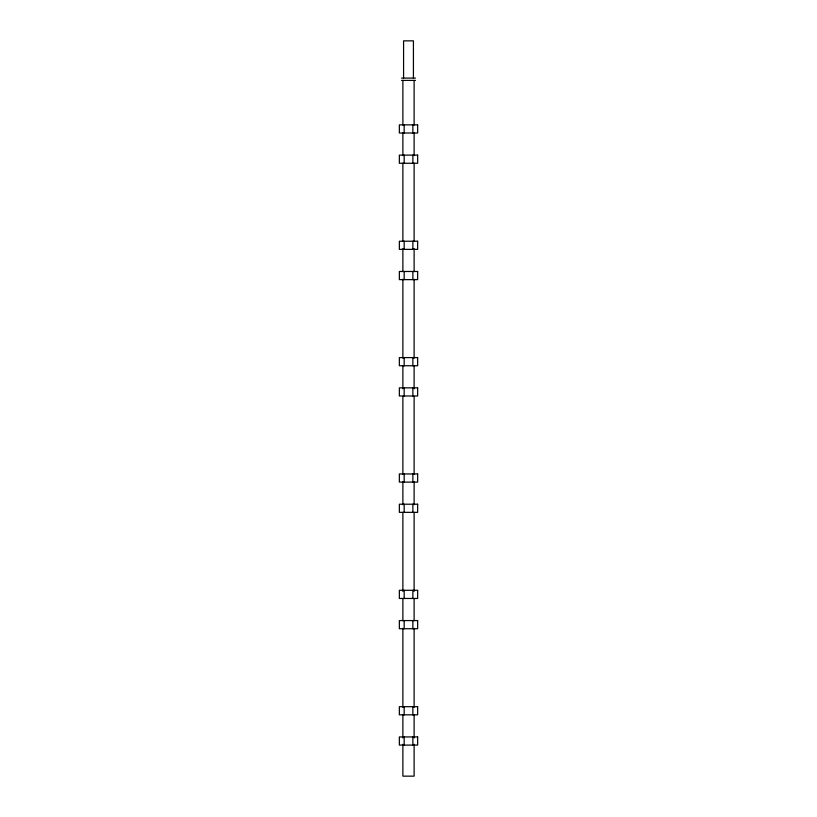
<?xml version="1.0" encoding="UTF-8"?>
<svg xmlns="http://www.w3.org/2000/svg" width="817" height="817" viewBox="0 0 817 817"><rect width="100%" height="100%" fill="white"/><g stroke="black" fill="none" stroke-linecap="round" stroke-linejoin="round"><path stroke-width="1.23" d="M401.525 78.085L415.475 78.085M401.525 80.413L415.475 80.413M414.117 80.413L414.117 125.011M414.117 132.66L414.117 155.598M414.117 163.237L414.117 240.964M414.117 248.613L414.117 271.55M414.117 279.2L414.117 358.203M414.117 365.842L414.117 388.78M414.117 396.429L414.117 474.156M414.117 481.795L414.117 504.732M414.117 512.382L414.117 591.385M414.117 599.035L414.117 620.695M414.117 628.334L414.117 707.338M414.117 714.987L414.117 737.925M414.117 744.297L414.117 776.15L402.883 776.15L402.883 744.297M413.422 78.085L413.422 40.85L403.578 40.85L403.578 78.085M412.871 124.868L412.871 133.008M412.871 155.118L412.871 163.267M412.871 241.229L412.871 249.369M412.871 271.479L412.871 279.628M412.871 357.591L412.871 365.74M412.871 387.85L412.871 395.99M412.871 473.952L412.871 482.101M412.871 504.212L412.871 512.351M412.871 590.313L412.871 598.463M412.871 620.573L412.871 628.722M412.871 706.685L412.871 714.824M412.871 736.934L412.871 745.084M404.17 124.868L404.17 133.008M404.17 155.118L404.17 163.267M404.17 241.229L404.17 249.369M404.17 271.479L404.17 279.628M404.17 357.591L404.17 365.74M404.17 387.85L404.17 395.99M404.17 473.952L404.17 482.101M404.17 504.212L404.17 512.351M404.17 590.313L404.17 598.463M404.17 620.573L404.17 628.722M404.17 706.685L404.17 714.824M404.17 736.934L404.17 745.084M402.883 80.413L402.883 125.011M402.883 132.66L402.883 155.598M402.883 163.237L402.883 240.964M402.883 248.613L402.883 271.55M402.883 279.2L402.883 358.203M402.883 365.842L402.883 388.78M402.883 396.429L402.883 474.156M402.883 481.795L402.883 504.732M402.883 512.382L402.883 591.385M402.883 599.035L402.883 620.695M402.883 628.334L402.883 707.338M402.883 714.987L402.883 737.925M417.65 124.868L399.35 124.868L399.35 133.008L417.65 133.008L417.65 124.868M417.65 155.118L399.35 155.118L399.35 163.267L417.65 163.267L417.65 155.118M417.65 241.229L399.35 241.229L399.35 249.369L417.65 249.369L417.65 241.229M417.65 271.479L399.35 271.479L399.35 279.628L417.65 279.628L417.65 271.479M417.65 357.591L399.35 357.591L399.35 365.74L417.65 365.74L417.65 357.591M417.65 387.85L399.35 387.85L399.35 395.99L417.65 395.99L417.65 387.85M417.65 473.952L399.35 473.952L399.35 482.101L417.65 482.101L417.65 473.952M417.65 504.212L399.35 504.212L399.35 512.351L417.65 512.351L417.65 504.212M417.65 590.313L399.35 590.313L399.35 598.463L417.65 598.463L417.65 590.313M417.65 620.573L399.35 620.573L399.35 628.722L417.65 628.722L417.65 620.573M417.65 706.685L399.35 706.685L399.35 714.824L417.65 714.824L417.65 706.685M417.65 736.934L399.35 736.934L399.35 745.084L417.65 745.084L417.65 736.934"/></g></svg>
